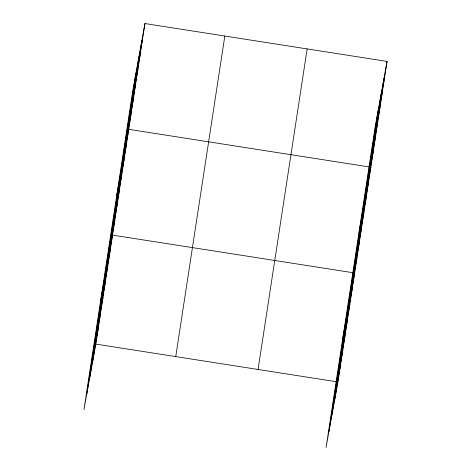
<?xml version="1.0" encoding="UTF-8"?>
<svg xmlns="http://www.w3.org/2000/svg" width="471" height="471" viewBox="0 0 471 471"><rect width="100%" height="100%" fill="white"/><g stroke="black" fill="none" stroke-linecap="round" stroke-linejoin="round"><path stroke-width="0.71" d="M86.87 393.526L135.954 72.97M89.879 376.983L138.963 56.426M92.793 360.921L141.883 40.365M144.938 23.55L133.034 89.031L83.95 409.587L95.854 344.107L144.938 23.55L387.05 61.413L337.966 381.969L326.062 447.45L375.146 126.893L387.05 61.413M175.748 356.6L224.832 36.043M258.067 369.476L307.151 48.919M328.982 431.389L378.066 110.838M331.99 414.845L381.074 94.288M334.905 398.784L383.995 78.233M139.569 55.478L142.625 38.663M137.255 70.591L140.311 53.776M134.941 85.704L137.997 68.884M132.622 100.812L135.683 83.997M130.308 115.925L133.37 99.11M127.994 131.038L131.05 114.223M116.837 194.811L128.736 129.331L370.848 167.199L358.949 232.68M123.367 161.259L126.422 144.444M121.053 176.372L124.109 159.557M118.739 191.485L121.795 174.67M116.425 206.598L119.481 189.778M114.112 221.706L117.167 204.891M111.798 236.819L114.853 220.004M100.641 300.598L112.54 235.117L354.651 272.98L342.753 338.461M107.1 267.504L110.155 250.684M104.715 283.071L107.771 266.256M102.331 298.643L105.386 281.823M99.946 314.21L103.002 297.395M97.562 329.782L100.617 312.962M95.177 345.349L98.239 328.534M381.681 93.34L384.736 76.526M379.367 108.454L382.423 91.639M377.047 123.567L380.109 106.752M374.733 138.68L377.795 121.859M372.42 153.787L375.475 136.973M370.106 168.901L373.162 152.086M365.478 199.127L368.534 182.306M363.165 214.234L366.22 197.42M360.851 229.348L363.906 212.533M358.537 244.461L361.593 227.646M356.223 259.574L359.279 242.759M353.909 274.687L356.965 257.867M349.211 305.367L352.267 288.552M346.827 320.934L349.882 304.119M344.442 336.506L347.498 319.691M342.058 352.072L345.113 335.258M339.673 367.645L342.729 350.83M337.289 383.217L340.345 366.397M95.854 344.107L337.966 381.969"/></g></svg>
